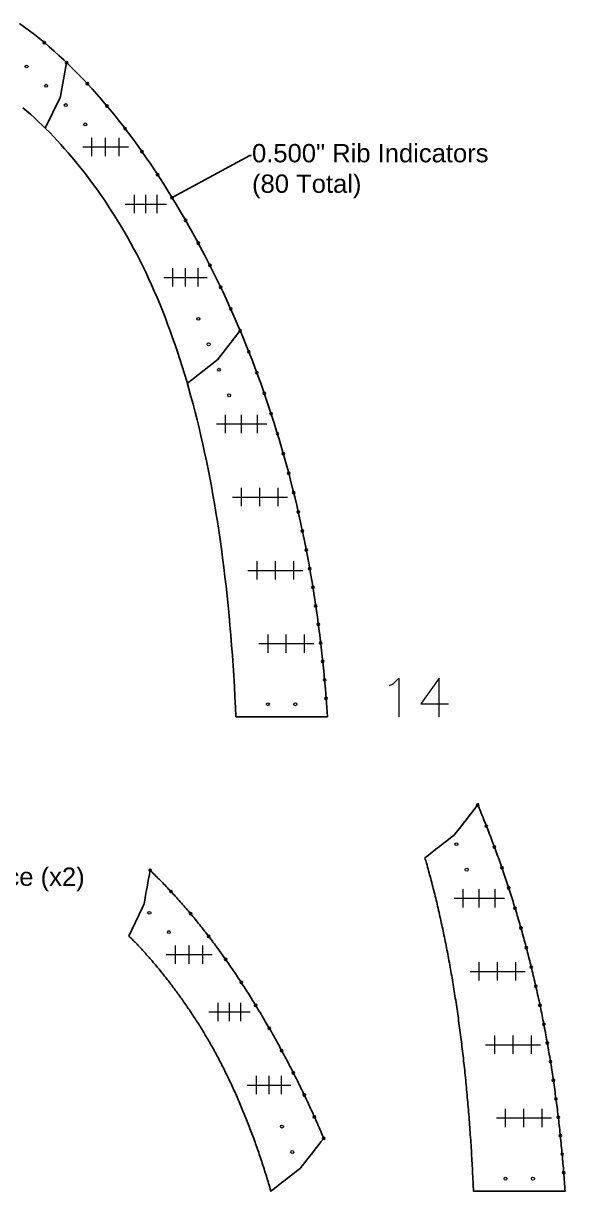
# Model space of a CAD drawing. Header units: inches. Extents: x -241 to 12541, y -1696 to 1281.
# Drawn here: x 1649.3 to 1768.5, y 91.1 to 346.3 of the extents above; entities that cross this region are included whole.
import ezdxf
from ezdxf import colors
from ezdxf.entities.mleader import LeaderData, LeaderLine
from ezdxf.math import Vec2, Vec3

# ---------------------------------------------------------------- set-up
doc = ezdxf.new("R2010")
doc.units = ezdxf.units.IN
doc.header["$MEASUREMENT"] = 0
doc.header["$PDMODE"] = 2
doc.header["$PDSIZE"] = 2
doc.layers.add('Annotation', color=7, linetype='Continuous', lineweight=9)
doc.layers.add('Drilling', color=3, linetype='Continuous', lineweight=13)
doc.layers.add('OLD1', color=1, linetype='Continuous')
doc.styles.get("Standard").update_dxf_attribs({"font": 'Arial.ttf'})

# ---------------------------------------------------------------- blocks, each defined once
blk = doc.blocks.new('*U162')
at = {"layer": 'Drilling'}
blk.add_point((0, 0), dxfattribs=at)
blk = doc.blocks.new('*U163')
at = {"layer": 'Drilling', "color": 0, "linetype": 'ByBlock', "lineweight": -2, "transparency": 16777216}
for p in [(0, 0), (4, 0), (8, 0)]:
    blk.add_blockref('*U162', p, dxfattribs=at)
blk = doc.blocks.new('*U164')
at = {"layer": 'Drilling'}
blk.add_point((0, 0), dxfattribs=at)
blk = doc.blocks.new('*U165')
at = {"layer": 'Drilling', "color": 0, "linetype": 'ByBlock', "lineweight": -2, "transparency": 16777216}
for p in [(0, 0), (4, 0), (8, 0)]:
    blk.add_blockref('*U164', p, dxfattribs=at)
blk = doc.blocks.new('*U166')
at = {"layer": 'Drilling'}
blk.add_point((0, 0), dxfattribs=at)
blk = doc.blocks.new('*U167')
at = {"layer": 'Drilling', "color": 0, "linetype": 'ByBlock', "lineweight": -2, "transparency": 16777216}
for p in [(0, 0), (4, 0), (8, 0)]:
    blk.add_blockref('*U166', p, dxfattribs=at)
blk = doc.blocks.new('*U168')
at = {"layer": 'Drilling'}
blk.add_point((0, 0), dxfattribs=at)
blk = doc.blocks.new('*U169')
at = {"layer": 'Drilling', "color": 0, "linetype": 'ByBlock', "lineweight": -2, "transparency": 16777216}
for p in [(0, 0), (3.5, 0), (7, 0)]:
    blk.add_blockref('*U168', p, dxfattribs=at)
blk = doc.blocks.new('*U170')
at = {"layer": 'Drilling'}
blk.add_point((0, 0), dxfattribs=at)
blk = doc.blocks.new('*U171')
at = {"layer": 'Drilling', "color": 0, "linetype": 'ByBlock', "lineweight": -2, "transparency": 16777216}
for p in [(0, 0), (2.75, 0), (5.5, 0)]:
    blk.add_blockref('*U170', p, dxfattribs=at)
blk = doc.blocks.new('*U172')
at = {"layer": 'Drilling'}
blk.add_point((0, 0), dxfattribs=at)
blk = doc.blocks.new('*U173')
at = {"layer": 'Drilling', "color": 0, "linetype": 'ByBlock', "lineweight": -2, "transparency": 16777216}
for p in [(0, 0), (2.5, 0), (5, 0)]:
    blk.add_blockref('*U172', p, dxfattribs=at)
blk = doc.blocks.new('*U174')
at = {"layer": 'Drilling'}
blk.add_point((0, 0), dxfattribs=at)
blk = doc.blocks.new('*U175')
at = {"layer": 'Drilling', "color": 0, "linetype": 'ByBlock', "lineweight": -2, "transparency": 16777216}
for p in [(0, 0), (3, 0), (6, 0)]:
    blk.add_blockref('*U174', p, dxfattribs=at)
blk = doc.blocks.new('*U248')
at = {"layer": 'Drilling'}
blk.add_point((0, 0), dxfattribs=at)
blk = doc.blocks.new('*U249')
at = {"layer": 'Drilling', "color": 0, "linetype": 'ByBlock', "lineweight": -2, "transparency": 16777216}
for p in [(0, 0), (2.75, 0), (5.5, 0)]:
    blk.add_blockref('*U248', p, dxfattribs=at)
blk = doc.blocks.new('*U250')
at = {"layer": 'Drilling'}
blk.add_point((0, 0), dxfattribs=at)
blk = doc.blocks.new('*U251')
at = {"layer": 'Drilling', "color": 0, "linetype": 'ByBlock', "lineweight": -2, "transparency": 16777216}
for p in [(0, 0), (2.5, 0), (5, 0)]:
    blk.add_blockref('*U250', p, dxfattribs=at)
blk = doc.blocks.new('*U252')
at = {"layer": 'Drilling'}
blk.add_point((0, 0), dxfattribs=at)
blk = doc.blocks.new('*U253')
at = {"layer": 'Drilling', "color": 0, "linetype": 'ByBlock', "lineweight": -2, "transparency": 16777216}
for p in [(0, 0), (3, 0), (6, 0)]:
    blk.add_blockref('*U252', p, dxfattribs=at)
blk = doc.blocks.new('*U254')
at = {"layer": 'Drilling'}
blk.add_point((0, 0), dxfattribs=at)
blk = doc.blocks.new('*U255')
at = {"layer": 'Drilling', "color": 0, "linetype": 'ByBlock', "lineweight": -2, "transparency": 16777216}
for p in [(0, 0), (4, 0), (8, 0)]:
    blk.add_blockref('*U254', p, dxfattribs=at)
blk = doc.blocks.new('*U256')
at = {"layer": 'Drilling'}
blk.add_point((0, 0), dxfattribs=at)
blk = doc.blocks.new('*U257')
at = {"layer": 'Drilling', "color": 0, "linetype": 'ByBlock', "lineweight": -2, "transparency": 16777216}
for p in [(0, 0), (4, 0), (8, 0)]:
    blk.add_blockref('*U256', p, dxfattribs=at)
blk = doc.blocks.new('*U258')
at = {"layer": 'Drilling'}
blk.add_point((0, 0), dxfattribs=at)
blk = doc.blocks.new('*U259')
at = {"layer": 'Drilling', "color": 0, "linetype": 'ByBlock', "lineweight": -2, "transparency": 16777216}
for p in [(0, 0), (4, 0), (8, 0)]:
    blk.add_blockref('*U258', p, dxfattribs=at)
blk = doc.blocks.new('*U260')
at = {"layer": 'Drilling'}
blk.add_point((0, 0), dxfattribs=at)
blk = doc.blocks.new('*U261')
at = {"layer": 'Drilling', "color": 0, "linetype": 'ByBlock', "lineweight": -2, "transparency": 16777216}
for p in [(0, 0), (3.5, 0), (7, 0)]:
    blk.add_blockref('*U260', p, dxfattribs=at)

msp = doc.modelspace()

# ---------------------------------------------------------------- linework, layer by layer
for p, q in [((1658.78786, 337.7351), (1657.44483, 330.39428)), ((1654.13446, 323.41339), (1657.36275, 330.14165)), ((1696.7266, 279.20666), (1691.73927, 272.81576)), ((1685.17523, 267.65529), (1691.56613, 272.64262)), ((1715.79014, 194.83777), (1695.78074, 194.83777))]:
    msp.add_line(p, q)
for points in [[(1648.53134, 346.3199), (1649.62006, 345.52279), (1650.70389, 344.70332), (1651.78284, 343.86148), (1652.85689, 342.99729), (1653.92607, 342.11073), (1654.99035, 341.20182), (1656.04976, 340.27054), (1657.10427, 339.31691), (1658.1539, 338.34091), (1659.19864, 337.34255), (1660.2385, 336.32184), (1661.27347, 335.27876), (1662.30356, 334.21332), (1663.32876, 333.12552), (1664.34907, 332.01536), (1665.3645, 330.88285), (1666.37504, 329.72797), (1667.3807, 328.55073), (1668.38147, 327.35113), (1669.37735, 326.12917), (1670.36835, 324.88485), (1671.35446, 323.61817), (1672.33569, 322.32912), (1673.31203, 321.01772), (1674.28348, 319.68396), (1675.25005, 318.32784), (1676.21174, 316.94935), (1677.16853, 315.54851), (1678.12044, 314.12531), (1679.06747, 312.67974), (1680.00961, 311.21182), (1680.94686, 309.72153), (1681.87923, 308.20889), (1682.8029, 306.6812), (1683.71407, 305.14577), (1684.61274, 303.6026), (1685.4989, 302.05169), (1686.37257, 300.49305), (1687.23373, 298.92667), (1688.08239, 297.35255), (1688.91855, 295.7707), (1689.7422, 294.18111), (1690.55336, 292.58377), (1691.35201, 290.97871), (1692.13816, 289.3659), (1692.91181, 287.74536), (1693.67295, 286.11708), (1694.4216, 284.48106), (1695.15774, 282.83731), (1695.88138, 281.18581), (1696.59252, 279.52658), (1697.29115, 277.85962), (1697.97729, 276.18491), (1698.65092, 274.50247), (1699.31205, 272.81229), (1699.96067, 271.11437), (1700.5968, 269.40872), (1701.22042, 267.69532), (1701.83154, 265.97419), (1702.43016, 264.24533), (1703.01628, 262.50872), (1703.5899, 260.76438), (1704.15101, 259.0123), (1704.69962, 257.25248), (1705.23573, 255.48493), (1705.75934, 253.70963), (1706.27044, 251.9266), (1706.76904, 250.13584), (1707.25515, 248.33733), (1707.72874, 246.53109), (1708.18984, 244.71711), (1708.63844, 242.89539), (1709.07453, 241.06594), (1709.49812, 239.22874), (1709.90921, 237.38381), (1710.30779, 235.53115), (1710.69388, 233.67074), (1711.06746, 231.8026), (1711.42854, 229.92672), (1711.77712, 228.0431), (1712.1132, 226.15175), (1712.43677, 224.25265), (1712.74784, 222.34582), (1713.04641, 220.43126), (1713.33248, 218.50895), (1713.60605, 216.57891), (1713.86711, 214.64113), (1714.11568, 212.69561), (1714.35174, 210.74236), (1714.57529, 208.78136), (1714.78635, 206.81263), (1714.9849, 204.83617), (1715.17096, 202.85196), (1715.34451, 200.86002), (1715.50555, 198.86034), (1715.6541, 196.85292), (1715.79014, 194.83777)], [(1695.78074, 194.83777), (1695.68918, 196.91205), (1695.576, 199.21789), (1695.45227, 201.50511), (1695.31799, 203.7737), (1695.17317, 206.02366), (1695.01781, 208.25496), (1694.85193, 210.46762), (1694.67552, 212.66161), (1694.48861, 214.83693), (1694.29119, 216.99358), (1694.08329, 219.13153), (1693.8649, 221.2508), (1693.63605, 223.35136), (1693.39673, 225.4332), (1693.14697, 227.49633), (1692.88677, 229.54073), (1692.61614, 231.5664), (1692.3351, 233.57332), (1692.04366, 235.56149), (1691.74184, 237.53089), (1691.42965, 239.48153), (1691.10709, 241.41339), (1690.7742, 243.32647), (1690.43098, 245.22075), (1690.07744, 247.09623), (1689.71362, 248.9529), (1689.33951, 250.79075), (1688.95515, 252.60979), (1688.56054, 254.40999), (1688.15571, 256.19136), (1687.74068, 257.95388), (1687.31547, 259.69756), (1686.88009, 261.42238), (1686.43458, 263.12835), (1685.97894, 264.81545), (1685.51321, 266.48368), (1685.0374, 268.13305), (1684.55155, 269.76354), (1684.05567, 271.37515), (1683.5498, 272.96789), (1683.03395, 274.54176), (1682.50815, 276.09674), (1681.97243, 277.63286), (1681.42682, 279.1501), (1680.87135, 280.64847), (1680.30604, 282.12798), (1679.73092, 283.58863), (1679.14602, 285.03042), (1678.55137, 286.45338), (1677.94701, 287.8575), (1677.33295, 289.2428), (1676.70924, 290.60929), (1676.0759, 291.95699), (1675.43296, 293.28591), (1674.78046, 294.59607), (1674.11842, 295.88749), (1673.44687, 297.16019), (1672.76584, 298.4142), (1672.07537, 299.64954), (1671.37548, 300.86624), (1670.6662, 302.06433), (1669.94755, 303.24385), (1669.21956, 304.40482), (1668.47959, 305.55142), (1667.72744, 306.68782), (1666.96834, 307.80995), (1666.20503, 308.91371), (1665.43754, 309.99913), (1664.66589, 311.06622), (1663.89012, 312.11499), (1663.11026, 313.14547), (1662.32634, 314.15767), (1661.53838, 315.15162), (1660.74642, 316.12733), (1659.95048, 317.08484), (1659.15059, 318.02417), (1658.34679, 318.94536), (1657.53909, 319.84843), (1656.72752, 320.73342), (1655.91211, 321.60036), (1655.09288, 322.44929), (1654.26985, 323.28026), (1653.44304, 324.0933), (1652.61248, 324.88846), (1651.77816, 325.66579), (1650.94012, 326.42534), (1650.09836, 327.16715), (1649.25289, 327.89129)]]:
    msp.add_lwpolyline(points)
for points in [[(1657.36275, 330.14165), (1657.40105, 330.22148), (1657.4289, 330.30718), (1657.44483, 330.39428)], [(1691.73927, 272.81576), (1691.68906, 272.75141), (1691.63048, 272.69283), (1691.56613, 272.64262)]]:
    msp.add_open_spline(points, degree=3)
for points, knots in [([(1747.7123, 91.21999), (1754.3821, 91.21999), (1761.0519, 91.21999), (1767.7217, 91.21999), (1767.67636, 91.89171), (1767.63101, 92.56343), (1767.58566, 93.23515), (1767.53614, 93.90429), (1767.48663, 94.57342), (1767.43711, 95.24256), (1767.38343, 95.90912), (1767.32975, 96.57568), (1767.27607, 97.24224), (1767.21822, 97.90622), (1767.16037, 98.57021), (1767.10252, 99.23419), (1767.0405, 99.89559), (1766.97848, 100.55699), (1766.91646, 101.21839), (1766.85028, 101.87721), (1766.78409, 102.53604), (1766.71791, 103.19486), (1766.64756, 103.8511), (1766.57721, 104.50735), (1766.50685, 105.16359), (1766.43233, 105.81725), (1766.35782, 106.47092), (1766.2833, 107.12458), (1766.20461, 107.77567), (1766.12592, 108.42675), (1766.04724, 109.07784), (1765.96438, 109.72634), (1765.88153, 110.37485), (1765.79867, 111.02335), (1765.71165, 111.66928), (1765.62463, 112.31521), (1765.53761, 112.96113), (1765.44642, 113.60448), (1765.35523, 114.24783), (1765.26404, 114.89118), (1765.16869, 115.53194), (1765.07333, 116.17271), (1764.97797, 116.81348), (1764.87845, 117.45167), (1764.77893, 118.08986), (1764.6794, 118.72805), (1764.57571, 119.36366), (1764.47202, 119.99927), (1764.36833, 120.63488), (1764.26047, 121.26791), (1764.15262, 121.90094), (1764.04476, 122.53397), (1763.93273, 123.16442), (1763.82071, 123.79487), (1763.70868, 124.42533), (1763.59249, 125.0532), (1763.4763, 125.68107), (1763.3601, 126.30894), (1763.23974, 126.93424), (1763.11938, 127.55953), (1762.99902, 128.18482), (1762.87449, 128.80754), (1762.74997, 129.43025), (1762.62544, 130.05297), (1762.49674, 130.6731), (1762.36805, 131.29324), (1762.23935, 131.91337), (1762.10649, 132.53093), (1761.97363, 133.14848), (1761.84077, 133.76604), (1761.70374, 134.38102), (1761.56671, 134.99599), (1761.42968, 135.61097), (1761.28848, 136.22337), (1761.14729, 136.83576), (1761.00609, 137.44816), (1760.86072, 138.05798), (1760.71536, 138.6678), (1760.57, 139.27762), (1760.42046, 139.88486), (1760.27093, 140.49209), (1760.1214, 141.09933), (1759.9677, 141.70399), (1759.814, 142.30865), (1759.6603, 142.91331), (1759.50244, 143.51539), (1759.34457, 144.11748), (1759.18671, 144.71956), (1759.02467, 145.31906), (1758.86264, 145.91856), (1758.7006, 146.51806), (1758.5344, 147.11498), (1758.3682, 147.71191), (1758.202, 148.30883), (1758.03163, 148.90317), (1757.86127, 149.49752), (1757.6909, 150.09186), (1757.51636, 150.68362), (1757.34183, 151.27539), (1757.16729, 151.86715), (1756.98859, 152.45634), (1756.80988, 153.04552), (1756.63118, 153.63471), (1756.44831, 154.22131), (1756.26544, 154.80792), (1756.08257, 155.39452), (1755.89553, 155.97855), (1755.70849, 156.56258), (1755.52146, 157.1466), (1755.33025, 157.72805), (1755.13905, 158.3095), (1754.94784, 158.89095), (1754.75247, 159.46982), (1754.5571, 160.04868), (1754.36172, 160.62755), (1754.16218, 161.20384), (1753.96264, 161.78013), (1753.7631, 162.35642), (1753.5594, 162.93013), (1753.35569, 163.50384), (1753.15198, 164.07755), (1752.94411, 164.64868), (1752.73623, 165.21981), (1752.52836, 165.79094), (1752.31632, 166.35949), (1752.10428, 166.92805), (1751.89223, 167.4966), (1751.67603, 168.06257), (1751.45982, 168.62854), (1751.24361, 169.19451), (1751.02323, 169.75791), (1750.80285, 170.3213), (1750.58248, 170.8847), (1750.35793, 171.44551), (1750.13339, 172.00632), (1749.90885, 172.56714), (1749.68014, 173.12537), (1749.45142, 173.68361), (1749.22271, 174.24184), (1749.03453, 174.69086), (1748.84634, 175.13987), (1748.65816, 175.58889), (1746.99572, 173.45858), (1745.33327, 171.32828), (1743.67083, 169.19798), (1743.62062, 169.13364), (1743.56204, 169.07506), (1743.49769, 169.02484), (1741.36739, 167.3624), (1739.23709, 165.69996), (1737.10679, 164.03751), (1737.21945, 163.64698), (1737.33211, 163.25644), (1737.44477, 162.86591), (1737.60001, 162.30983), (1737.75526, 161.75375), (1737.9105, 161.19767), (1738.06238, 160.63531), (1738.21426, 160.07294), (1738.36614, 159.51057), (1738.51464, 158.94192), (1738.66315, 158.37326), (1738.81165, 157.80461), (1738.95678, 157.22967), (1739.1019, 156.65473), (1739.24703, 156.07978), (1739.38877, 155.49856), (1739.5305, 154.91733), (1739.67224, 154.33611), (1739.81059, 153.7486), (1739.94893, 153.16109), (1740.08727, 152.57358), (1740.22222, 151.97979), (1740.35716, 151.38601), (1740.4921, 150.79222), (1740.62364, 150.19215), (1740.75517, 149.59208), (1740.88671, 148.99201), (1741.01483, 148.38567), (1741.14295, 147.77932), (1741.27107, 147.17298), (1741.39577, 146.56036), (1741.52048, 145.94774), (1741.64518, 145.33512), (1741.76645, 144.71623), (1741.88773, 144.09734), (1742.009, 143.47845), (1742.12685, 142.85329), (1742.24469, 142.22813), (1742.36254, 141.60297), (1742.47695, 140.97155), (1742.59135, 140.34012), (1742.70576, 139.70869), (1742.81672, 139.071), (1742.92769, 138.43331), (1743.03865, 137.79562), (1743.14617, 137.15166), (1743.25369, 136.50771), (1743.36121, 135.86376), (1743.46527, 135.21355), (1743.56934, 134.56333), (1743.6734, 133.91312), (1743.77401, 133.25665), (1743.87462, 132.60018), (1743.97522, 131.94371), (1744.07237, 131.28099), (1744.16952, 130.61827), (1744.26666, 129.95555), (1744.36034, 129.28657), (1744.45402, 128.6176), (1744.5477, 127.94863), (1744.63791, 127.2734), (1744.72812, 126.59818), (1744.81833, 125.92296), (1744.90506, 125.24149), (1744.99179, 124.56003), (1745.07853, 123.87856), (1745.16178, 123.19085), (1745.24504, 122.50314), (1745.32829, 121.81543), (1745.40806, 121.12148), (1745.48783, 120.42753), (1745.56761, 119.73358), (1745.64389, 119.0334), (1745.72018, 118.33321), (1745.79646, 117.63302), (1745.86926, 116.9266), (1745.94205, 116.22018), (1746.01485, 115.51376), (1746.08415, 114.80111), (1746.15345, 114.08845), (1746.22275, 113.3758), (1746.28856, 112.65692), (1746.35436, 111.93804), (1746.42017, 111.21916), (1746.48247, 110.49405), (1746.54478, 109.76894), (1746.60708, 109.04384), (1746.66588, 108.31251), (1746.72468, 107.58117), (1746.78349, 106.84984), (1746.83878, 106.11229), (1746.89408, 105.37474), (1746.94937, 104.63719), (1747.00116, 103.89342), (1747.05294, 103.14965), (1747.10473, 102.40588), (1747.15301, 101.6559), (1747.20128, 100.90592), (1747.24955, 100.15593), (1747.29432, 99.39973), (1747.33908, 98.64354), (1747.38384, 97.88734), (1747.42508, 97.12493), (1747.46632, 96.36253), (1747.50756, 95.60012), (1747.54529, 94.8315), (1747.58301, 94.06289), (1747.62074, 93.29428), (1747.65126, 92.60285), (1747.68178, 91.91142), (1747.7123, 91.21999)], [0, 0, 0, 0, 1, 1, 1, 2, 2, 2, 3, 3, 3, 4, 4, 4, 5, 5, 5, 6, 6, 6, 7, 7, 7, 8, 8, 8, 9, 9, 9, 10, 10, 10, 11, 11, 11, 12, 12, 12, 13, 13, 13, 14, 14, 14, 15, 15, 15, 16, 16, 16, 17, 17, 17, 18, 18, 18, 19, 19, 19, 20, 20, 20, 21, 21, 21, 22, 22, 22, 23, 23, 23, 24, 24, 24, 25, 25, 25, 26, 26, 26, 27, 27, 27, 28, 28, 28, 29, 29, 29, 30, 30, 30, 31, 31, 31, 32, 32, 32, 33, 33, 33, 34, 34, 34, 35, 35, 35, 36, 36, 36, 37, 37, 37, 38, 38, 38, 39, 39, 39, 40, 40, 40, 41, 41, 41, 42, 42, 42, 43, 43, 43, 44, 44, 44, 45, 45, 45, 46, 46, 46, 47, 47, 47, 48, 48, 48, 48.244856375, 48.244856375, 48.244856375, 49.244856375, 49.244856375, 49.244856375, 50.244856375, 50.244856375, 50.244856375, 51.244856375, 51.244856375, 51.244856375, 52.244856375, 52.244856375, 52.244856375, 53.244856375, 53.244856375, 53.244856375, 54.244856375, 54.244856375, 54.244856375, 55.244856375, 55.244856375, 55.244856375, 56.244856375, 56.244856375, 56.244856375, 57.244856375, 57.244856375, 57.244856375, 58.244856375, 58.244856375, 58.244856375, 59.244856375, 59.244856375, 59.244856375, 60.244856375, 60.244856375, 60.244856375, 61.244856375, 61.244856375, 61.244856375, 62.244856375, 62.244856375, 62.244856375, 63.244856375, 63.244856375, 63.244856375, 64.244856375, 64.244856375, 64.244856375, 65.244856375, 65.244856375, 65.244856375, 66.244856375, 66.244856375, 66.244856375, 67.244856375, 67.244856375, 67.244856375, 68.244856375, 68.244856375, 68.244856375, 69.244856375, 69.244856375, 69.244856375, 70.244856375, 70.244856375, 70.244856375, 71.244856375, 71.244856375, 71.244856375, 72.244856375, 72.244856375, 72.244856375, 73.244856375, 73.244856375, 73.244856375, 74.244856375, 74.244856375, 74.244856375, 75.244856375, 75.244856375, 75.244856375, 76.244856375, 76.244856375, 76.244856375, 77.244856375, 77.244856375, 77.244856375, 78.244856375, 78.244856375, 78.244856375, 79.244856375, 79.244856375, 79.244856375, 80.244856375, 80.244856375, 80.244856375, 81.244856375, 81.244856375, 81.244856375, 82.244856375, 82.244856375, 82.244856375, 83.244856375, 83.244856375, 83.244856375, 84.244856375, 84.244856375, 84.244856375, 85.244856375, 85.244856375, 85.244856375, 86.244856375, 86.244856375, 86.244856375, 86.244856375]), ([(1710.00709, 96.38046), (1709.95688, 96.31612), (1709.8983, 96.25754), (1709.83395, 96.20732), (1707.70365, 94.54488), (1705.57335, 92.88244), (1703.44305, 91.21999), (1703.39711, 91.37925), (1703.35117, 91.5385), (1703.30523, 91.69775), (1703.14328, 92.24125), (1702.98133, 92.78475), (1702.81938, 93.32824), (1702.65408, 93.86545), (1702.48879, 94.40265), (1702.3235, 94.93986), (1702.15487, 95.47077), (1701.98625, 96.00169), (1701.81762, 96.5326), (1701.64567, 97.05722), (1701.47372, 97.58184), (1701.30177, 98.10646), (1701.12651, 98.62479), (1700.95124, 99.14312), (1700.77597, 99.66145), (1700.5974, 100.17349), (1700.41883, 100.68553), (1700.24026, 101.19756), (1700.05839, 101.70331), (1699.87652, 102.20906), (1699.69465, 102.7148), (1699.50949, 103.21426), (1699.32433, 103.71372), (1699.13917, 104.21318), (1698.95073, 104.70634), (1698.7623, 105.19951), (1698.57386, 105.69268), (1698.38215, 106.17957), (1698.19045, 106.66645), (1697.99874, 107.15333), (1697.80377, 107.63393), (1697.60881, 108.11453), (1697.41384, 108.59513), (1697.21563, 109.06945), (1697.01741, 109.54377), (1696.8192, 110.01808), (1696.61774, 110.48612), (1696.41628, 110.95417), (1696.21483, 111.42221), (1696.01015, 111.88397), (1695.80546, 112.34574), (1695.60078, 112.80751), (1695.39287, 113.263), (1695.18497, 113.7185), (1694.97706, 114.174), (1694.76595, 114.62323), (1694.55484, 115.07246), (1694.34372, 115.52169), (1694.12941, 115.96467), (1693.9151, 116.40764), (1693.70079, 116.85061), (1693.48328, 117.28733), (1693.26578, 117.72405), (1693.04828, 118.16077), (1692.8276, 118.59125), (1692.60692, 119.02172), (1692.38624, 119.45219), (1692.16239, 119.87643), (1691.93854, 120.30066), (1691.71469, 120.7249), (1691.48768, 121.1429), (1691.26068, 121.5609), (1691.03367, 121.97891), (1690.80351, 122.39069), (1690.57335, 122.80247), (1690.3432, 123.21425), (1690.1099, 123.61981), (1689.8766, 124.02538), (1689.6433, 124.43095), (1689.40688, 124.83031), (1689.17045, 125.22968), (1688.93402, 125.62904), (1688.69447, 126.02221), (1688.45492, 126.41538), (1688.21537, 126.80856), (1687.97271, 127.19555), (1687.73005, 127.58254), (1687.48738, 127.96953), (1687.24073, 128.35173), (1686.99407, 128.73393), (1686.74741, 129.11613), (1686.4967, 129.49493), (1686.24598, 129.87373), (1685.99527, 130.25253), (1685.74223, 130.62657), (1685.4892, 131.00061), (1685.23617, 131.37465), (1684.98173, 131.74257), (1684.72729, 132.1105), (1684.47286, 132.47842), (1684.21703, 132.84022), (1683.96119, 133.20203), (1683.70536, 133.56384), (1683.44815, 133.91953), (1683.19093, 134.27523), (1682.93372, 134.63092), (1682.67513, 134.98052), (1682.41654, 135.33011), (1682.15795, 135.6797), (1681.89799, 136.02319), (1681.63804, 136.36668), (1681.37809, 136.71018), (1681.11678, 137.04758), (1680.85547, 137.38498), (1680.59416, 137.72238), (1680.33151, 138.05369), (1680.06886, 138.38501), (1679.8062, 138.71632), (1679.54222, 139.04156), (1679.27823, 139.3668), (1679.01424, 139.69204), (1678.74893, 140.01121), (1678.48362, 140.33038), (1678.2183, 140.64955), (1677.95168, 140.96266), (1677.68505, 141.27577), (1677.41842, 141.58888), (1677.15048, 141.89594), (1676.88255, 142.203), (1676.61461, 142.51007), (1676.34538, 142.81109), (1676.07615, 143.11211), (1675.80691, 143.41314), (1675.53639, 143.70813), (1675.26587, 144.00313), (1674.99535, 144.29812), (1674.72354, 144.5871), (1674.45174, 144.87608), (1674.17994, 145.16506), (1673.90686, 145.44804), (1673.63378, 145.73102), (1673.3607, 146.014), (1673.04123, 146.33537), (1672.72176, 146.65673), (1672.40228, 146.9781), (1673.47838, 149.22085), (1674.55448, 151.46361), (1675.63057, 153.70636), (1675.66888, 153.78619), (1675.69672, 153.87189), (1675.71266, 153.95899), (1676.16033, 156.40592), (1676.60801, 158.85286), (1677.05569, 161.2998), (1677.19261, 161.16896), (1677.32954, 161.03811), (1677.46647, 160.90726), (1677.81309, 160.56702), (1678.15971, 160.22678), (1678.50632, 159.88654), (1678.85132, 159.53885), (1679.19631, 159.19116), (1679.5413, 158.84347), (1679.88466, 158.48832), (1680.22802, 158.13317), (1680.57138, 157.77803), (1680.91312, 157.41543), (1681.25485, 157.05283), (1681.59658, 156.69023), (1681.93669, 156.32018), (1682.27679, 155.95012), (1682.6169, 155.58007), (1682.95537, 155.20257), (1683.29385, 154.82506), (1683.63232, 154.44755), (1683.96917, 154.06259), (1684.30602, 153.67763), (1684.64287, 153.29267), (1684.97808, 152.90026), (1685.3133, 152.50785), (1685.64852, 152.11543), (1685.98211, 151.71557), (1686.3157, 151.3157), (1686.64929, 150.91583), (1686.98125, 150.50851), (1687.31321, 150.10119), (1687.64518, 149.69387), (1687.97551, 149.2791), (1688.30584, 148.86433), (1688.63617, 148.44955), (1688.96488, 148.02733), (1689.29358, 147.6051), (1689.62229, 147.18287), (1689.94936, 146.75319), (1690.27644, 146.32351), (1690.60351, 145.89383), (1690.92896, 145.4567), (1691.25441, 145.01956), (1691.57985, 144.58243), (1691.90367, 144.13784), (1692.22749, 143.69325), (1692.55131, 143.24867), (1692.8735, 142.79663), (1693.19569, 142.34458), (1693.51788, 141.89254), (1693.83844, 141.43305), (1694.159, 140.97356), (1694.47956, 140.51406), (1694.79849, 140.04711), (1695.11742, 139.58017), (1695.43636, 139.11322), (1695.75366, 138.63882), (1696.07096, 138.16442), (1696.38827, 137.69001), (1696.70394, 137.20816), (1697.01962, 136.7263), (1697.33529, 136.24445), (1697.64934, 135.75514), (1697.96338, 135.26583), (1698.27743, 134.77653), (1698.58985, 134.27976), (1698.90227, 133.783), (1699.21468, 133.28624), (1699.52547, 132.78203), (1699.83626, 132.27781), (1700.14705, 131.7736), (1700.45494, 131.26436), (1700.76283, 130.75513), (1701.07072, 130.2459), (1701.37445, 129.73409), (1701.67817, 129.22228), (1701.98189, 128.71047), (1702.28145, 128.19608), (1702.58101, 127.68169), (1702.88056, 127.1673), (1703.17595, 126.65034), (1703.47134, 126.13337), (1703.76673, 125.6164), (1704.05795, 125.09685), (1704.34917, 124.5773), (1704.64039, 124.05776), (1704.92745, 123.53563), (1705.2145, 123.0135), (1705.50155, 122.49138), (1705.78444, 121.96667), (1706.06733, 121.44197), (1706.35021, 120.91726), (1706.62893, 120.38997), (1706.90765, 119.86269), (1707.18637, 119.3354), (1707.46092, 118.80554), (1707.73548, 118.27568), (1708.01003, 117.74581), (1708.28041, 117.21337), (1708.5508, 116.68093), (1708.82118, 116.14848), (1709.0874, 115.61346), (1709.35362, 115.07844), (1709.61983, 114.54341), (1709.88188, 114.00581), (1710.14393, 113.46821), (1710.40598, 112.93061), (1710.66387, 112.39043), (1710.92175, 111.85025), (1711.17963, 111.31007), (1711.43335, 110.76731), (1711.68706, 110.22455), (1711.94078, 109.68179), (1712.19033, 109.13645), (1712.43987, 108.59111), (1712.68942, 108.04577), (1712.9348, 107.49785), (1713.18018, 106.94993), (1713.42556, 106.40201), (1713.66678, 105.85152), (1713.90799, 105.30102), (1714.1492, 104.75052), (1714.38625, 104.19744), (1714.62329, 103.64437), (1714.86034, 103.09129), (1714.90503, 102.98465), (1714.94973, 102.87801), (1714.99442, 102.77137), (1713.33198, 100.64107), (1711.66954, 98.51076), (1710.00709, 96.38046)], [0, 0, 0, 0, 0.244856375, 0.244856375, 0.244856375, 1.244856375, 1.244856375, 1.244856375, 2.244856375, 2.244856375, 2.244856375, 3.244856375, 3.244856375, 3.244856375, 4.244856375, 4.244856375, 4.244856375, 5.244856375, 5.244856375, 5.244856375, 6.244856375, 6.244856375, 6.244856375, 7.244856375, 7.244856375, 7.244856375, 8.244856375, 8.244856375, 8.244856375, 9.244856375, 9.244856375, 9.244856375, 10.244856375, 10.244856375, 10.244856375, 11.244856375, 11.244856375, 11.244856375, 12.244856375, 12.244856375, 12.244856375, 13.244856375, 13.244856375, 13.244856375, 14.244856375, 14.244856375, 14.244856375, 15.244856375, 15.244856375, 15.244856375, 16.244856375, 16.244856375, 16.244856375, 17.244856375, 17.244856375, 17.244856375, 18.244856375, 18.244856375, 18.244856375, 19.244856375, 19.244856375, 19.244856375, 20.244856375, 20.244856375, 20.244856375, 21.244856375, 21.244856375, 21.244856375, 22.244856375, 22.244856375, 22.244856375, 23.244856375, 23.244856375, 23.244856375, 24.244856375, 24.244856375, 24.244856375, 25.244856375, 25.244856375, 25.244856375, 26.244856375, 26.244856375, 26.244856375, 27.244856375, 27.244856375, 27.244856375, 28.244856375, 28.244856375, 28.244856375, 29.244856375, 29.244856375, 29.244856375, 30.244856375, 30.244856375, 30.244856375, 31.244856375, 31.244856375, 31.244856375, 32.244856375, 32.244856375, 32.244856375, 33.244856375, 33.244856375, 33.244856375, 34.244856375, 34.244856375, 34.244856375, 35.244856375, 35.244856375, 35.244856375, 36.244856375, 36.244856375, 36.244856375, 37.244856375, 37.244856375, 37.244856375, 38.244856375, 38.244856375, 38.244856375, 39.244856375, 39.244856375, 39.244856375, 40.244856375, 40.244856375, 40.244856375, 41.244856375, 41.244856375, 41.244856375, 42.244856375, 42.244856375, 42.244856375, 43.244856375, 43.244856375, 43.244856375, 44.244856375, 44.244856375, 44.244856375, 45.244856375, 45.244856375, 45.244856375, 46.244856375, 46.244856375, 46.244856375, 47.244856375, 47.244856375, 47.244856375, 48.244856375, 48.244856375, 48.244856375, 48.510483058, 48.510483058, 48.510483058, 49.510483058, 49.510483058, 49.510483058, 50.510483058, 50.510483058, 50.510483058, 51.510483058, 51.510483058, 51.510483058, 52.510483058, 52.510483058, 52.510483058, 53.510483058, 53.510483058, 53.510483058, 54.510483058, 54.510483058, 54.510483058, 55.510483058, 55.510483058, 55.510483058, 56.510483058, 56.510483058, 56.510483058, 57.510483058, 57.510483058, 57.510483058, 58.510483058, 58.510483058, 58.510483058, 59.510483058, 59.510483058, 59.510483058, 60.510483058, 60.510483058, 60.510483058, 61.510483058, 61.510483058, 61.510483058, 62.510483058, 62.510483058, 62.510483058, 63.510483058, 63.510483058, 63.510483058, 64.510483058, 64.510483058, 64.510483058, 65.510483058, 65.510483058, 65.510483058, 66.510483058, 66.510483058, 66.510483058, 67.510483058, 67.510483058, 67.510483058, 68.510483058, 68.510483058, 68.510483058, 69.510483058, 69.510483058, 69.510483058, 70.510483058, 70.510483058, 70.510483058, 71.510483058, 71.510483058, 71.510483058, 72.510483058, 72.510483058, 72.510483058, 73.510483058, 73.510483058, 73.510483058, 74.510483058, 74.510483058, 74.510483058, 75.510483058, 75.510483058, 75.510483058, 76.510483058, 76.510483058, 76.510483058, 77.510483058, 77.510483058, 77.510483058, 78.510483058, 78.510483058, 78.510483058, 79.510483058, 79.510483058, 79.510483058, 80.510483058, 80.510483058, 80.510483058, 81.510483058, 81.510483058, 81.510483058, 82.510483058, 82.510483058, 82.510483058, 83.510483058, 83.510483058, 83.510483058, 84.510483058, 84.510483058, 84.510483058, 85.510483058, 85.510483058, 85.510483058, 86.510483058, 86.510483058, 86.510483058, 87.510483058, 87.510483058, 87.510483058, 88.510483058, 88.510483058, 88.510483058, 89.510483058, 89.510483058, 89.510483058, 90.510483058, 90.510483058, 90.510483058, 91.510483058, 91.510483058, 91.510483058, 92.510483058, 92.510483058, 92.510483058, 93.510483058, 93.510483058, 93.510483058, 93.510483058])]:
    msp.add_open_spline(points, degree=3, knots=knots)
at = {"layer": 'Annotation'}
for points in [[(1729.36099, 201.66973), (1730.16477, 202.07162), (1731.37043, 203.27728), (1731.37043, 194.83764)], [(1740.21197, 194.83764), (1740.21197, 203.27728), (1736.19309, 197.65085), (1742.22141, 197.65085)]]:
    msp.add_lwpolyline(points, dxfattribs=at)
at = {"layer": 'Drilling'}
for centre in [(1650.05461, 336.89533), (1654.32564, 332.68127), (1658.59668, 328.46722), (1662.86771, 324.25316), (1687.59825, 281.7832), (1689.83336, 276.21505), (1692.06847, 270.6469), (1694.30357, 265.07875), (1702.78544, 197.58777), (1708.78544, 197.58777), (1744.00003, 167.02912), (1746.23513, 161.46097), (1676.8645, 152.03192), (1681.13553, 147.81787), (1705.86608, 105.34791), (1708.10118, 99.77976), (1754.717, 93.96999), (1760.717, 93.96999)]:
    msp.add_circle(centre, 0.3225, dxfattribs=at)
at = {"layer": 'OLD1'}
for centre in [(1653.89925, 342.13297), (1658.78786, 337.7351), (1663.32876, 333.12552), (1667.62308, 328.26019), (1671.58604, 323.31395), (1675.2668, 318.30383), (1678.68194, 313.26822), (1681.85535, 308.24762), (1684.80602, 303.26433), (1687.55277, 298.3349), (1690.10715, 293.46246), (1692.48029, 288.64926), (1694.68318, 283.89696), (1696.7266, 279.20666), (1698.62055, 274.57832), (1700.37268, 270.00965), (1701.995, 265.50211), (1703.49502, 261.0529), (1704.87964, 256.65895), (1706.15805, 252.31869), (1707.33618, 248.02827), (1708.41967, 243.78378), (1709.41655, 239.58251), (1710.33094, 235.41961), (1711.16611, 231.29011), (1711.92865, 227.19033), (1712.62231, 223.11531), (1713.25048, 219.05998), (1713.81619, 215.01911), (1714.32213, 210.98734), (1714.77064, 206.95914), (1715.16375, 202.92878), (1715.50555, 198.86034), (1748.65816, 175.58889), (1750.55211, 170.96054), (1752.30424, 166.39188), (1677.05569, 161.2998), (1753.92656, 161.88434), (1681.59658, 156.69023), (1755.42658, 157.43513), (1756.8112, 153.04117), (1685.89091, 151.82489), (1758.08961, 148.70092), (1689.85386, 146.87865), (1759.26774, 144.41049), (1693.53463, 141.86853), (1760.35123, 140.16601), (1696.94977, 136.83292), (1761.34811, 135.96473), (1700.12318, 131.81233), (1762.2625, 131.80183), (1763.09767, 127.67234), (1703.07384, 126.82904), (1763.86021, 123.57255), (1705.8206, 121.89961), (1764.55387, 119.49754), (1708.37497, 117.02717), (1765.18204, 115.4422), (1710.74811, 112.21396), (1765.74775, 111.40134), (1712.951, 107.46167), (1766.25369, 107.36957), (1714.99442, 102.77137), (1766.7022, 103.34136), (1767.09531, 99.311), (1767.43711, 95.24256)]:
    msp.add_circle(centre, 0.25, dxfattribs=at)

# ---------------------------------------------------------------- block references
at = {"layer": 'Drilling', "xscale": -1}
for name, p in [('*U175', (1670.30284, 319.33777)), ('*U173', (1678.6129, 306.83777)), ('*U171', (1687.5128, 290.83777)), ('*U169', (1700.53722, 258.82083)), ('*U167', (1705.04807, 242.83777)), ('*U165', (1708.43647, 226.83777)), ('*U163', (1710.81474, 210.83777)), ('*U261', (1752.46878, 155.20305)), ('*U253', (1688.57066, 142.90247)), ('*U259', (1756.97963, 139.21999)), ('*U251', (1696.88073, 130.40247)), ('*U257', (1760.36803, 123.21999)), ('*U249', (1705.78062, 114.40247)), ('*U255', (1762.7463, 107.21999))]:
    msp.add_blockref(name, p, dxfattribs=at)

# ---------------------------------------------------------------- leaders
at = {"layer": 'Annotation'}
ml = msp.add_multileader_mtext('Standard', dxfattribs=at)
ml.set_content('\\A1;0.500" Rib Indicators \\P(80 Total)', color=256)
ml.set_leader_properties()
ml.build(insert=Vec2(0, 0))
ml.multileader.update_dxf_attribs({"text_right_attachment_type": 6, "dogleg_length": 0.36, "arrow_head_size": 0.18})
ctx = ml.context
ctx.base_point, ctx.arrow_head_size, ctx.landing_gap_size, ctx.plane_origin = Vec3(1699.23171, 317.42637), 0.18, 0.09, Vec3(1824.42049, 296.72381)
ctx.right_attachment = 6
notes = []
notes.append((ctx, [(1, (1, 1, 0), (1698.87171, 317.42637), (1, 0), 0.36, [(0, [(1681.85535, 308.24762)], 0, [])])]))
ctx.mtext.insert, ctx.mtext.flow_direction = Vec3(1699.32171, 319.97207), 5
ml = msp.add_multileader_mtext('Standard', dxfattribs=at)
ml.set_content('\\A1;Cut Each Section Twice (x2) ', color=256)
ml.set_leader_properties()
ml.build(insert=Vec2(0, 0))
ml.multileader.update_dxf_attribs({"text_right_attachment_type": 6, "dogleg_length": 0.36, "arrow_head_size": 0.18})
ctx = ml.context
ctx.base_point, ctx.arrow_head_size, ctx.landing_gap_size, ctx.plane_origin = Vec3(1592.16042, 159.37833), 0.18, 0.09, Vec3(1727.69956, 124.13894)
ctx.right_attachment = 6
notes.append((ctx, [(1, (1, 1, 0), (1591.80042, 159.37833), (1, 0), 0.36, [(0, [(1560.12782, 147.92062)], 0, [])])]))
ctx.mtext.insert, ctx.mtext.flow_direction = Vec3(1592.25042, 161.92404), 5
for ctx, leaders in notes:
    for number, flags, end, landing, length, lines in leaders:
        leader = LeaderData()
        leader.index, (leader.has_last_leader_line, leader.has_dogleg_vector, leader.attachment_direction) = number, flags
        leader.last_leader_point, leader.dogleg_vector, leader.dogleg_length = Vec3(end), Vec3(landing), length
        for number, points, colour, breaks in lines:
            line = LeaderLine()
            line.index, line.vertices, line.color, line.breaks = number, Vec3.list(points), colors.encode_raw_color(colour), breaks
            leader.lines.append(line)
        ctx.leaders.append(leader)

doc.saveas('drawing.dxf')
